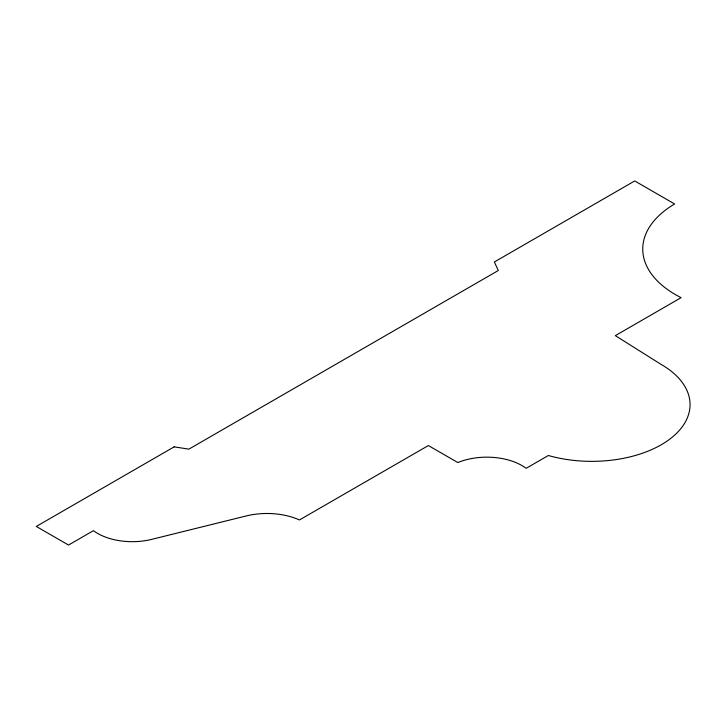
<?xml version="1.0" encoding="UTF-8"?>
<svg xmlns="http://www.w3.org/2000/svg" width="726" height="726" viewBox="0 0 726 726"><rect width="100%" height="100%" fill="white"/><g stroke="black" fill="none" stroke-linecap="round" stroke-linejoin="round"><path stroke-width="1.09" d="M174.14 446.862L36.3 526.441L68.525 545.054L93.436 530.67A49.114 28.359 0 0 0 151.67 539.382L246.159 515.959A52.762 30.465 0 0 1 299.466 519.952L428.367 445.537L457.861 462.562A49.613 28.641 0 0 1 526.141 468.315L548.339 455.501A98.264 56.737 0 0 0 671.822 437.542A98.264 56.737 0 0 0 660.914 364.289L615.33 335.639L681.106 297.66A111.541 64.396 0 0 1 674.617 203.988L634.715 180.946L494.352 261.986L498.308 270.508L188.896 449.14L174.14 446.862"/></g></svg>
